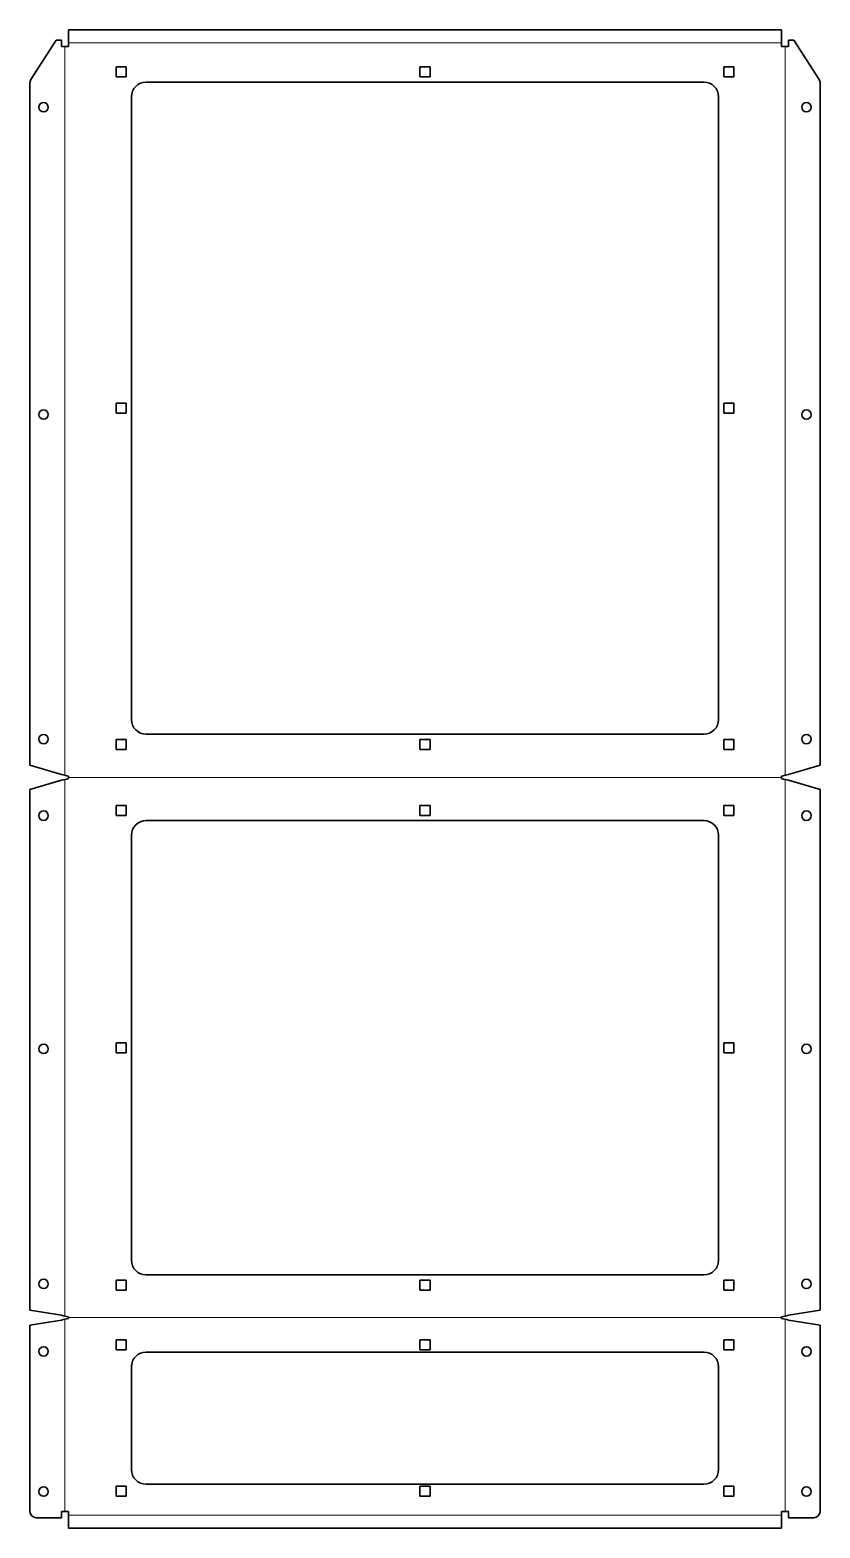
# Model space of a CAD drawing. Header units: millimetres. Extents: x 0 to 754, y 0 to 1428.
import ezdxf

# ---------------------------------------------------------------- set-up
doc = ezdxf.new("R2010")
doc.units = ezdxf.units.MM
doc.linetypes.add('Chain', pattern=[13.68, 9.12, -1.14, 2.28, -1.14])
doc.layers.add('SIMUMAK Bend Centerline (ISO)', color=7, linetype='Chain', lineweight=9)
doc.layers.add('SIMUMAK Visible (ISO)', color=7, linetype='Continuous', lineweight=35)

# ---------------------------------------------------------------- blocks, each defined once
blk = doc.blocks.new('SIL-V025-SDEL001_Sheet_SIL-V025-SDEL001 (desplegada)')
at = {"layer": 'SIMUMAK Bend Centerline (ISO)', "ltscale": 0.263158}
for p, q in [((-340, 701.8), (340, 701.8)), ((-343.4, 698.4), (-343.4, 3.5)), ((343.4, 3.5), (343.4, 698.4)), ((340, 1.5), (-340, 1.5)), ((-343.4, -0.5), (-343.4, -512.2)), ((343.4, -512.2), (343.4, -0.5)), ((340, -513.6), (-340, -513.6)), ((-343.4, -515.1), (-343.4, -698.4)), ((343.4, -698.4), (343.4, -515.1)), ((340, -701.8), (-340, -701.8))]:
    blk.add_line(p, q, dxfattribs=at)
at = {"layer": 'SIMUMAK Visible (ISO)'}
for p, q in [((-375.8, 666.9), (-351.8, 704.4)), ((-351.8, 704.4), (-346.8, 704.4)), ((-346.8, 698.4), (-346.8, 704.4)), ((-340, 714.2), (340, 714.2)), ((-340, 698.4), (-340, 714.2)), ((340, 714.2), (340, 698.4)), ((346.8, 704.4), (346.8, 698.4)), ((346.8, 704.4), (351.8, 704.4)), ((351.8, 704.4), (375.8, 666.9)), ((-340, 698.4), (-346.8, 698.4)), ((346.8, 698.4), (340, 698.4)), ((-294.5, 678.9), (-285, 678.9)), ((-294.5, 669.4), (-294.5, 678.9)), ((-285, 678.9), (-285, 669.4)), ((-4.8, 678.9), (4.8, 678.9)), ((-4.8, 669.4), (-4.8, 678.9)), ((4.8, 678.9), (4.8, 669.4)), ((285, 678.9), (294.5, 678.9)), ((285, 669.4), (285, 678.9)), ((294.5, 678.9), (294.5, 669.4)), ((-376.8, 13), (-376.8, 663.6)), ((-285, 669.4), (-294.5, 669.4)), ((-266, 664.4), (266, 664.4)), ((4.8, 669.4), (-4.8, 669.4)), ((294.5, 669.4), (285, 669.4)), ((376.8, 663.6), (376.8, 13)), ((-280, 56.7), (-280, 650.4)), ((280, 650.4), (280, 56.7)), ((-294.5, 358.3), (-285, 358.3)), ((-294.5, 348.8), (-294.5, 358.3)), ((-285, 358.3), (-285, 348.8)), ((285, 358.3), (294.5, 358.3)), ((285, 348.8), (285, 358.3)), ((294.5, 358.3), (294.5, 348.8)), ((-285, 348.8), (-294.5, 348.8)), ((294.5, 348.8), (285, 348.8)), ((-294.5, 37.7), (-285, 37.7)), ((-294.5, 28.2), (-294.5, 37.7)), ((-285, 37.7), (-285, 28.2)), ((266, 42.7), (-266, 42.7)), ((-4.8, 37.7), (4.8, 37.7)), ((-4.8, 28.2), (-4.8, 37.7)), ((4.8, 37.7), (4.8, 28.2)), ((285, 37.7), (294.5, 37.7)), ((285, 28.2), (285, 37.7)), ((294.5, 37.7), (294.5, 28.2)), ((-285, 28.2), (-294.5, 28.2)), ((4.8, 28.2), (-4.8, 28.2)), ((294.5, 28.2), (285, 28.2)), ((-346.8, 4.3), (-376.8, 13)), ((-340, 2.7), (-340, 0.3)), ((340, 0.3), (340, 2.7)), ((376.8, 13), (346.8, 4.3)), ((-376.8, -10), (-346.8, -1.3)), ((-376.8, -506.4), (-376.8, -10)), ((346.8, -1.3), (376.8, -10)), ((376.8, -10), (376.8, -506.4)), ((-294.5, -25.2), (-285, -25.2)), ((-294.5, -34.7), (-294.5, -25.2)), ((-285, -25.2), (-285, -34.7)), ((-4.8, -25.2), (4.8, -25.2)), ((-4.8, -34.7), (-4.8, -25.2)), ((4.8, -25.2), (4.8, -34.7)), ((285, -25.2), (294.5, -25.2)), ((285, -34.7), (285, -25.2)), ((294.5, -25.2), (294.5, -34.7)), ((-285, -34.7), (-294.5, -34.7)), ((-266, -39.7), (266, -39.7)), ((4.8, -34.7), (-4.8, -34.7)), ((294.5, -34.7), (285, -34.7)), ((-280, -458.9), (-280, -53.7)), ((280, -53.7), (280, -458.9)), ((-294.5, -261.1), (-294.5, -251.6)), ((-294.5, -251.6), (-285, -251.6)), ((-285, -251.6), (-285, -261.1)), ((285, -261.1), (285, -251.6)), ((285, -251.6), (294.5, -251.6)), ((294.5, -251.6), (294.5, -261.1)), ((-285, -261.1), (-294.5, -261.1)), ((294.5, -261.1), (285, -261.1)), ((-294.5, -477.9), (-285, -477.9)), ((-294.5, -487.5), (-294.5, -477.9)), ((-285, -477.9), (-285, -487.5)), ((266, -472.9), (-266, -472.9)), ((-4.8, -477.9), (4.8, -477.9)), ((-4.8, -487.5), (-4.8, -477.9)), ((4.8, -477.9), (4.8, -487.5)), ((285, -477.9), (294.5, -477.9)), ((285, -487.5), (285, -477.9)), ((294.5, -477.9), (294.5, -487.5)), ((-285, -487.5), (-294.5, -487.5)), ((4.8, -487.5), (-4.8, -487.5)), ((294.5, -487.5), (285, -487.5)), ((-346.8, -511.4), (-376.8, -506.4)), ((-340, -512.9), (-340, -514.4)), ((340, -514.4), (340, -512.9)), ((376.8, -506.4), (346.8, -511.4)), ((-376.8, -520.8), (-346.8, -515.9)), ((-376.8, -698.4), (-376.8, -520.8)), ((346.8, -515.9), (376.8, -520.8)), ((376.8, -520.8), (376.8, -698.4)), ((-294.5, -534.8), (-285, -534.8)), ((-294.5, -544.4), (-294.5, -534.8)), ((-285, -534.8), (-285, -544.4)), ((-4.8, -534.8), (4.8, -534.8)), ((-4.8, -544.4), (-4.8, -534.8)), ((4.8, -534.8), (4.8, -544.4)), ((285, -534.8), (294.5, -534.8)), ((285, -544.4), (285, -534.8)), ((294.5, -534.8), (294.5, -544.4)), ((-285, -544.4), (-294.5, -544.4)), ((-266, -546.4), (266, -546.4)), ((4.8, -544.4), (-4.8, -544.4)), ((294.5, -544.4), (285, -544.4)), ((-280, -658.4), (-280, -560.4)), ((280, -560.4), (280, -658.4)), ((-294.5, -674.4), (-285, -674.4)), ((-294.5, -683.9), (-294.5, -674.4)), ((-285, -683.9), (-294.5, -683.9)), ((-285, -674.4), (-285, -683.9)), ((266, -672.4), (-266, -672.4)), ((-4.8, -674.4), (4.8, -674.4)), ((-4.8, -683.9), (-4.8, -674.4)), ((4.8, -683.9), (-4.8, -683.9)), ((4.8, -674.4), (4.8, -683.9)), ((285, -674.4), (294.5, -674.4)), ((285, -683.9), (285, -674.4)), ((294.5, -683.9), (285, -683.9)), ((294.5, -674.4), (294.5, -683.9)), ((-346.8, -698.4), (-340, -698.4)), ((-346.8, -704.4), (-346.8, -698.4)), ((-340, -714.2), (-340, -698.4)), ((340, -698.4), (346.8, -698.4)), ((340, -698.4), (340, -714.2)), ((346.8, -698.4), (346.8, -704.4)), ((-346.8, -704.4), (-370.8, -704.4)), ((340, -714.2), (-340, -714.2)), ((370.8, -704.4), (346.8, -704.4))]:
    blk.add_line(p, q, dxfattribs=at)
for centre in [(-363.8, 640.4), (363.8, 640.4), (-363.8, 347.4), (363.8, 347.4), (-363.8, 38), (363.8, 38), (-363.8, -35), (363.8, -35), (-363.8, -257.4), (363.8, -257.4), (-363.8, -481.4), (363.8, -481.4), (-363.8, -545.8), (363.8, -545.8), (-363.8, -679.4), (363.8, -679.4)]:
    blk.add_circle(centre, 4.5, dxfattribs=at)
at = {"layer": 'SIMUMAK Visible (ISO)', "extrusion": (0, 0, -1)}
for centre, start, end in [((370.8, 663.6), 0, 32.6609), ((-370.8, 663.6), 147.3391, 180), ((370.8, -698.4), 270, 360), ((-370.8, -698.4), 180, 270)]:
    blk.add_arc(centre, 6, start, end, dxfattribs=at)
at = {"layer": 'SIMUMAK Visible (ISO)'}
for centre, start, end in [((-266, 650.4), 90, 180), ((266, 650.4), 360, 90), ((-266, 56.7), 180, 270), ((266, 56.7), 270, 0), ((-266, -53.7), 90, 180), ((266, -53.7), 360, 90), ((-266, -458.9), 180, 270), ((266, -458.9), 270, 360), ((-266, -560.4), 90, 180), ((266, -560.4), 360, 90), ((-266, -658.4), 180, 270), ((266, -658.4), 270, 360)]:
    blk.add_arc(centre, 14, start, end, dxfattribs=at)
for points in [[(-340, 2.7), (-342.3, 3.2), (-344.5, 3.7), (-346.8, 4.3)], [(-346.8, -1.3), (-344.5, -0.8), (-342.3, -0.3), (-340, 0.3)], [(346.8, 4.3), (344.5, 3.7), (342.3, 3.2), (340, 2.7)], [(340, 0.3), (342.3, -0.3), (344.5, -0.8), (346.8, -1.3)], [(-340, -512.9), (-342.3, -512.4), (-344.5, -511.9), (-346.8, -511.4)], [(346.8, -511.4), (344.5, -511.9), (342.3, -512.4), (340, -512.9)], [(-346.8, -515.9), (-344.5, -515.4), (-342.3, -514.9), (-340, -514.4)], [(340, -514.4), (342.3, -514.9), (344.5, -515.4), (346.8, -515.9)]]:
    blk.add_open_spline(points, degree=3, dxfattribs=at)

msp = doc.modelspace()

# ---------------------------------------------------------------- block references
msp.add_blockref('SIL-V025-SDEL001_Sheet_SIL-V025-SDEL001 (desplegada)', (376.8, 714.2))

doc.saveas('drawing.dxf')
